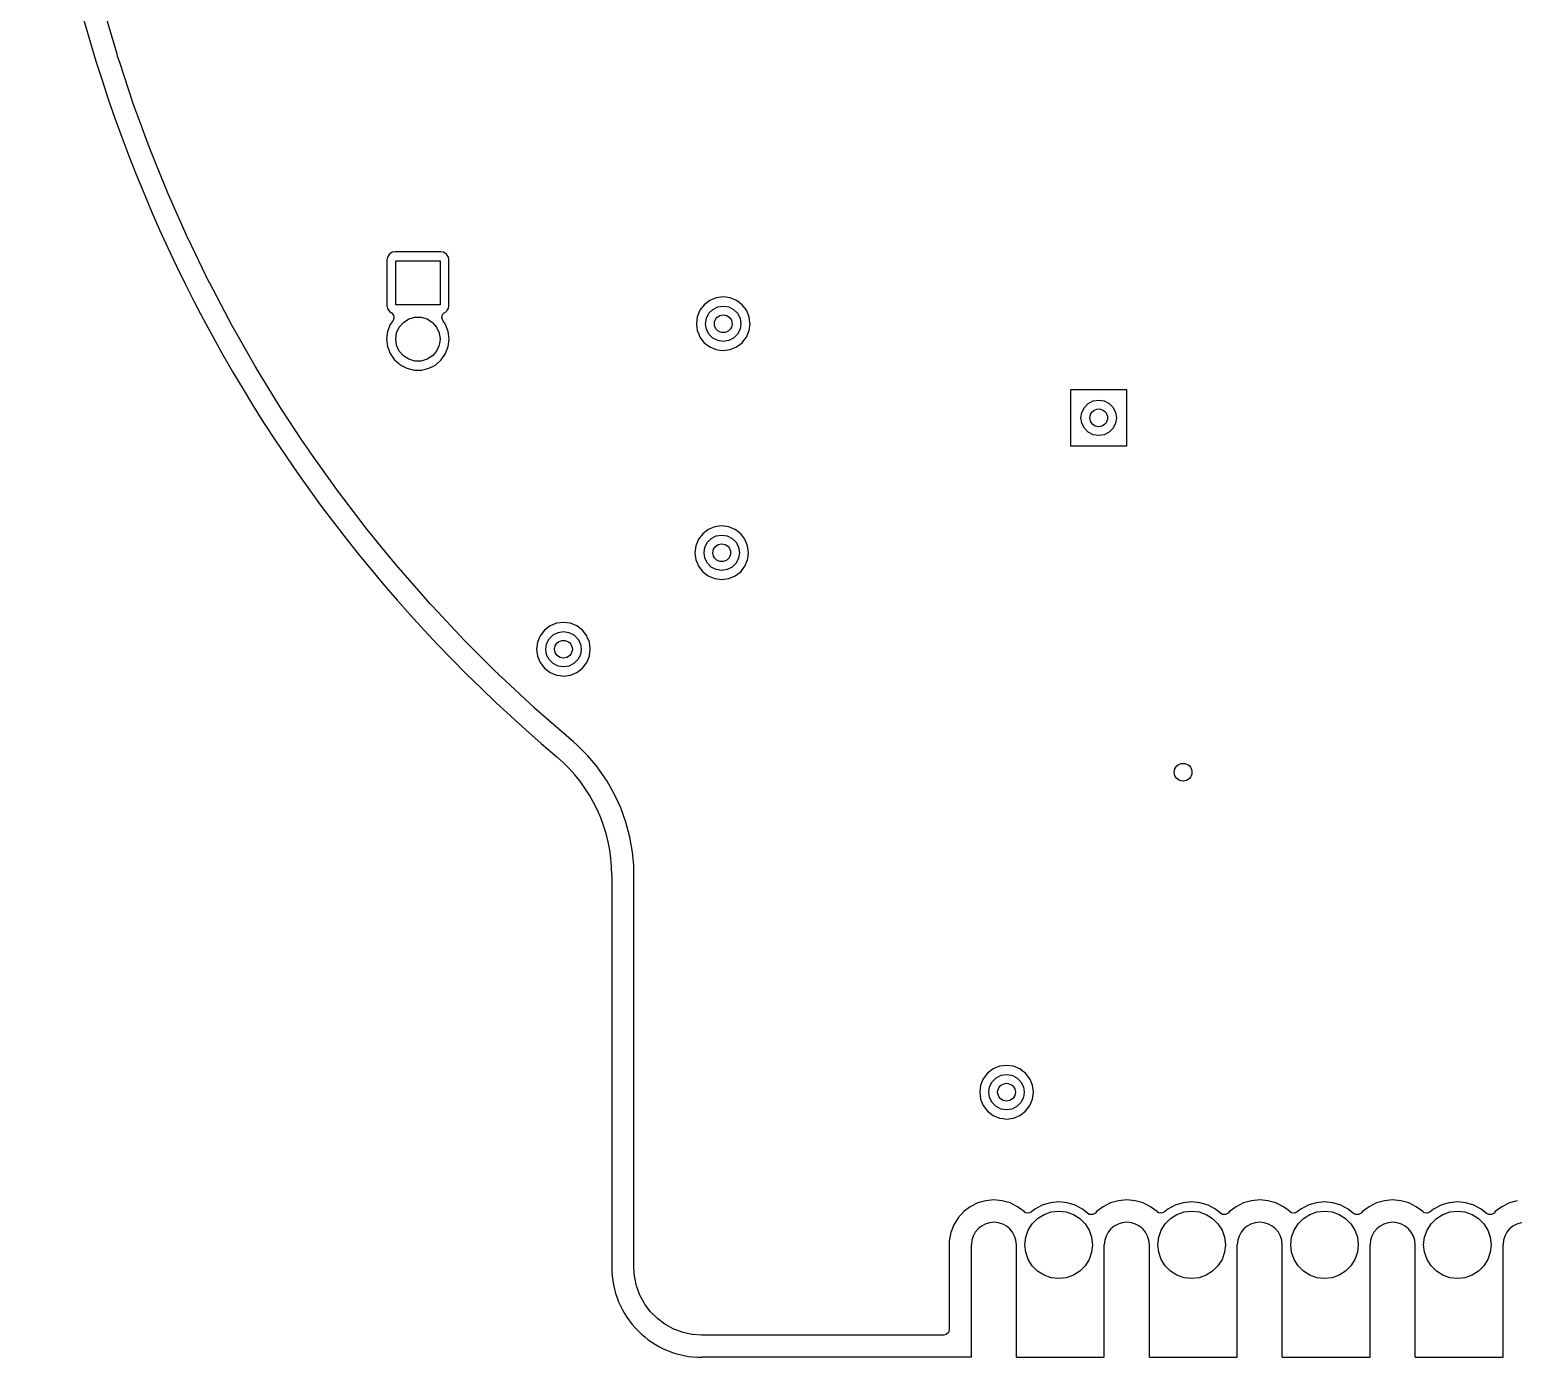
# Model space of a CAD drawing. Extents: x 116 to 183, y -110.2 to -37.6.
# Drawn here: x 115.95 to 149.44, y -110.24 to -80.26 of the extents above; entities that cross this region are included whole.
import ezdxf

# ---------------------------------------------------------------- set-up
doc = ezdxf.new("R2010")
doc.units = 0
doc.layers.add('BLACK', color=7, linetype='CONTINUOUS')

msp = doc.modelspace()

# ---------------------------------------------------------------- linework, layer by layer
at = {"layer": 'BLACK', "linetype": 'CONTINUOUS'}
for p, q in [((117.922764, -80.816925), (117.626765, -79.804382)), ((117.935413, -80.860193), (117.922764, -80.816925)), ((117.936636, -80.86413), (117.935413, -80.860193)), ((117.989894, -81.025998), (117.936636, -80.86413)), ((118.280432, -81.909026), (117.989894, -81.025998)), ((118.281761, -81.912851), (118.280432, -81.909026)), ((118.481194, -82.456957), (118.281761, -81.912851)), ((118.557433, -82.664956), (118.481194, -82.456957)), ((118.660328, -82.945681), (118.557433, -82.664956)), ((118.661821, -82.949552), (118.660328, -82.945681)), ((118.783494, -83.249998), (118.661821, -82.949552)), ((119.074694, -83.969057), (118.783494, -83.249998)), ((119.076315, -83.972876), (119.074694, -83.969057)), ((119.482838, -84.887498), (119.076315, -83.972876)), ((119.523097, -84.978076), (119.482838, -84.887498)), ((119.524824, -84.98179), (119.523097, -84.978076)), ((120.00497, -85.971456), (119.524824, -84.98179)), ((124.069447, -85.334447), (124.025132, -85.400769)), ((124.135769, -85.290132), (124.069447, -85.334447)), ((124.13577, -85.290131), (124.135769, -85.290132)), ((124.194247, -85.2785), (124.13577, -85.290131)), ((124.194252, -85.2785), (124.194247, -85.2785)), ((125.233748, -85.2785), (124.194252, -85.2785)), ((125.233752, -85.2785), (125.233748, -85.2785)), ((125.292229, -85.290131), (125.233752, -85.2785)), ((125.29223, -85.290132), (125.292229, -85.290131)), ((125.358552, -85.334447), (125.29223, -85.290132)), ((125.402867, -85.400769), (125.358552, -85.334447)), ((124.025131, -85.40077), (124.0135, -85.459247)), ((124.0135, -85.459247), (124.0135, -86.498752)), ((124.025132, -85.400769), (124.025131, -85.40077)), ((124.214, -86.479), (124.214, -85.479)), ((124.214, -85.479), (125.214, -85.479)), ((125.214, -85.479), (125.214, -86.479)), ((125.402868, -85.40077), (125.402867, -85.400769)), ((125.414499, -85.459247), (125.402868, -85.40077)), ((125.4145, -85.459249), (125.414499, -85.459247)), ((125.4145, -86.49875), (125.4145, -85.459249)), ((120.006806, -85.975084), (120.00497, -85.971456)), ((120.269806, -86.473949), (120.006806, -85.975084)), ((131.302846, -86.377694), (131.177404, -86.473949)), ((131.448923, -86.317187), (131.302846, -86.377694)), ((131.448925, -86.317186), (131.448923, -86.317187)), ((131.605685, -86.296549), (131.448925, -86.317186)), ((131.605687, -86.296549), (131.605685, -86.296549)), ((131.762446, -86.317186), (131.605687, -86.296549)), ((131.762448, -86.317187), (131.762446, -86.317186)), ((131.908527, -86.377695), (131.762448, -86.317187)), ((132.033968, -86.473949), (131.908527, -86.377695)), ((120.5198, -86.948144), (120.269806, -86.473949)), ((124.0135, -86.498752), (124.025131, -86.557229)), ((124.025131, -86.557229), (124.025132, -86.55723)), ((124.025132, -86.55723), (124.069447, -86.623552)), ((124.069447, -86.623552), (124.118824, -86.656545)), ((124.118824, -86.656545), (124.163629, -86.710158)), ((124.163629, -86.710158), (124.172336, -86.779483)), ((125.214, -86.479), (124.214, -86.479)), ((125.254133, -86.763733), (125.271598, -86.696082)), ((125.271598, -86.696082), (125.309175, -86.656545)), ((125.309175, -86.656545), (125.358552, -86.623552)), ((125.358552, -86.623552), (125.374697, -86.59939)), ((125.374697, -86.59939), (125.402867, -86.557231)), ((125.402867, -86.557231), (125.402867, -86.557229)), ((125.402867, -86.557229), (125.402868, -86.557229)), ((125.402868, -86.557229), (125.414499, -86.498752)), ((125.414499, -86.498752), (125.4145, -86.49875)), ((131.081149, -86.599391), (131.020642, -86.745468)), ((131.177404, -86.473949), (131.081149, -86.599391)), ((131.225263, -86.778624), (131.282079, -86.667117)), ((131.282079, -86.667117), (131.370572, -86.578624)), ((131.370572, -86.578624), (131.482079, -86.521808)), ((131.482079, -86.521808), (131.605686, -86.502231)), ((131.605686, -86.502231), (131.729293, -86.521808)), ((131.729293, -86.521808), (131.8408, -86.578624)), ((131.8408, -86.578624), (131.929293, -86.667117)), ((131.929293, -86.667117), (131.986109, -86.778624)), ((132.130222, -86.59939), (132.033968, -86.473949)), ((132.135652, -86.612498), (132.130222, -86.59939)), ((132.19073, -86.745469), (132.135652, -86.612498)), ((120.521796, -86.951781), (120.5198, -86.948144)), ((120.69143, -87.249), (120.521796, -86.951781)), ((124.089182, -86.921068), (124.02886, -87.080125)), ((124.089183, -86.921068), (124.089182, -86.921068)), ((124.151983, -86.830087), (124.089183, -86.921068)), ((124.172336, -86.779483), (124.151983, -86.830087)), ((124.234254, -87.108134), (124.293373, -86.97868)), ((124.293373, -86.97868), (124.38657, -86.871125)), ((124.38657, -86.871125), (124.506292, -86.794184)), ((124.506292, -86.794184), (124.642843, -86.754089)), ((124.642843, -86.754089), (124.785157, -86.754089)), ((124.785157, -86.754089), (124.921708, -86.794184)), ((124.921708, -86.794184), (125.04143, -86.871125)), ((125.04143, -86.871125), (125.134627, -86.97868)), ((125.134627, -86.97868), (125.193746, -87.108134)), ((125.276017, -86.830088), (125.254133, -86.763733)), ((125.325813, -86.902229), (125.276017, -86.830088)), ((125.338816, -86.921066), (125.325813, -86.902229)), ((125.338817, -86.921068), (125.338816, -86.921066)), ((125.338818, -86.92107), (125.338817, -86.921068)), ((125.39914, -87.080128), (125.338818, -86.92107)), ((131.020641, -86.74547), (131.000004, -86.902229)), ((131.000004, -86.902229), (131.000004, -86.902232)), ((131.000004, -86.902232), (131.020641, -87.058991)), ((131.020642, -86.745468), (131.020641, -86.74547)), ((131.020641, -87.058991), (131.020642, -87.058993)), ((131.020642, -87.058993), (131.052968, -87.137036)), ((131.205686, -86.902231), (131.225263, -86.778624)), ((131.225263, -87.025838), (131.205686, -86.902231)), ((131.282079, -87.137345), (131.225263, -87.025838)), ((131.986109, -87.025838), (131.929293, -87.137345)), ((131.986109, -86.778624), (132.005686, -86.902231)), ((132.005686, -86.902231), (131.986109, -87.025838)), ((132.130222, -87.205072), (132.19073, -87.058993)), ((132.19073, -86.74547), (132.19073, -86.745469)), ((132.208536, -86.880722), (132.19073, -86.74547)), ((132.19073, -87.058993), (132.211368, -86.902231)), ((132.211368, -86.902231), (132.208536, -86.880722)), ((120.792888, -87.426767), (120.69143, -87.249)), ((124.028859, -87.08013), (124.008355, -87.249)), ((124.008355, -87.249), (124.028859, -87.417869)), ((124.02886, -87.080125), (124.028859, -87.08013)), ((124.214, -87.249), (124.234254, -87.108134)), ((124.234254, -87.389866), (124.214, -87.249)), ((124.293373, -87.51932), (124.234254, -87.389866)), ((125.193746, -87.389866), (125.134627, -87.51932)), ((125.193746, -87.108134), (125.214, -87.249)), ((125.214, -87.249), (125.193746, -87.389866)), ((125.419645, -87.249), (125.39914, -87.080128)), ((125.39914, -87.417872), (125.419645, -87.249)), ((131.052968, -87.137036), (131.08115, -87.205072)), ((131.08115, -87.205072), (131.177404, -87.330513)), ((131.177404, -87.330513), (131.302845, -87.426767)), ((131.370572, -87.225838), (131.282079, -87.137345)), ((131.482079, -87.282654), (131.370572, -87.225838)), ((131.605686, -87.302231), (131.482079, -87.282654)), ((131.729293, -87.282654), (131.605686, -87.302231)), ((131.8408, -87.225838), (131.729293, -87.282654)), ((131.929293, -87.137345), (131.8408, -87.225838)), ((131.908527, -87.426767), (132.033968, -87.330513)), ((132.033968, -87.330513), (132.096515, -87.249)), ((132.096515, -87.249), (132.130222, -87.205072)), ((121.038537, -87.857174), (120.792888, -87.426767)), ((124.028859, -87.417869), (124.02886, -87.417874)), ((124.02886, -87.417874), (124.089182, -87.576931)), ((124.089182, -87.576931), (124.151475, -87.667177)), ((124.151475, -87.667177), (124.185817, -87.716929)), ((124.185817, -87.716929), (124.291505, -87.81056)), ((124.38657, -87.626875), (124.293373, -87.51932)), ((124.506292, -87.703816), (124.38657, -87.626875)), ((124.642843, -87.743911), (124.506292, -87.703816)), ((124.921708, -87.703816), (124.785157, -87.743911)), ((125.04143, -87.626875), (124.921708, -87.703816)), ((125.134627, -87.51932), (125.04143, -87.626875)), ((125.114852, -87.829734), (125.242183, -87.716929)), ((125.242183, -87.716929), (125.338818, -87.57693)), ((125.338818, -87.57693), (125.39914, -87.417872)), ((131.302845, -87.426767), (131.448924, -87.487275)), ((131.448924, -87.487275), (131.527305, -87.497594)), ((131.527305, -87.497594), (131.605685, -87.507913)), ((131.605685, -87.507913), (131.605686, -87.507913)), ((131.605686, -87.507913), (131.605687, -87.507913)), ((131.605687, -87.507913), (131.65794, -87.501033)), ((131.65794, -87.501033), (131.762448, -87.487275)), ((131.762448, -87.487275), (131.908527, -87.426767)), ((121.067015, -87.90707), (121.038537, -87.857174)), ((121.069131, -87.910639), (121.067015, -87.90707)), ((121.646037, -88.847208), (121.069131, -87.910639)), ((124.291505, -87.81056), (124.31315, -87.829736)), ((124.31315, -87.829736), (124.460498, -87.90707)), ((124.460498, -87.90707), (124.463775, -87.90879)), ((124.463775, -87.90879), (124.628944, -87.9495)), ((124.628944, -87.9495), (124.799056, -87.9495)), ((124.785157, -87.743911), (124.642843, -87.743911)), ((124.799056, -87.9495), (124.964225, -87.90879)), ((124.964225, -87.90879), (125.06257, -87.857174)), ((125.06257, -87.857174), (125.114849, -87.829736)), ((125.114849, -87.829736), (125.11485, -87.829734)), ((125.11485, -87.829734), (125.114852, -87.829734)), ((140.716, -88.392), (139.446, -88.392)), ((139.446, -88.392), (139.446, -89.662)), ((140.716, -89.661998), (140.716, -88.392)), ((139.757393, -88.791886), (139.845886, -88.703393)), ((139.845886, -88.703393), (139.957393, -88.646577)), ((139.957393, -88.646577), (140.081, -88.627)), ((140.081, -88.627), (140.204607, -88.646577)), ((140.204607, -88.646577), (140.316114, -88.703393)), ((140.316114, -88.703393), (140.404607, -88.791886)), ((121.648267, -88.850696), (121.646037, -88.847208)), ((122.082308, -89.505237), (121.648267, -88.850696)), ((139.681, -89.027), (139.700577, -88.903393)), ((139.700577, -89.150607), (139.681, -89.027)), ((139.700577, -88.903393), (139.757393, -88.791886)), ((140.404607, -88.791886), (140.461423, -88.903393)), ((140.461423, -88.903393), (140.481, -89.027)), ((140.481, -89.027), (140.461423, -89.150607)), ((139.757393, -89.262114), (139.700577, -89.150607)), ((139.845886, -89.350607), (139.757393, -89.262114)), ((139.957393, -89.407423), (139.845886, -89.350607)), ((140.081, -89.427), (139.957393, -89.407423)), ((140.204607, -89.407423), (140.081, -89.427)), ((140.316114, -89.350607), (140.204607, -89.407423)), ((140.404607, -89.262114), (140.316114, -89.350607)), ((140.461423, -89.150607), (140.404607, -89.262114)), ((122.186261, -89.662), (122.082308, -89.505237)), ((122.25615, -89.767393), (122.186261, -89.662)), ((139.446, -89.662), (140.716, -89.662)), ((140.716, -89.662), (140.716, -89.661998)), ((122.258496, -89.770806), (122.25615, -89.767393)), ((122.896415, -90.666247), (122.258496, -89.770806)), ((122.896758, -90.666728), (122.896415, -90.666247)), ((122.899182, -90.670011), (122.896758, -90.666728)), ((123.164414, -91.017128), (122.899182, -90.670011)), ((123.567029, -91.544041), (123.164414, -91.017128)), ((123.569603, -91.547295), (123.567029, -91.544041)), ((123.676146, -91.677463), (123.569603, -91.547295)), ((123.999076, -92.071998), (123.676146, -91.677463)), ((131.143718, -91.643718), (131.047463, -91.76916)), ((131.26916, -91.547463), (131.143718, -91.643718)), ((131.248393, -91.836886), (131.336886, -91.748393)), ((131.415237, -91.486956), (131.26916, -91.547463)), ((131.336886, -91.748393), (131.448393, -91.691577)), ((131.415239, -91.486955), (131.415237, -91.486956)), ((131.571999, -91.466318), (131.415239, -91.486955)), ((131.448393, -91.691577), (131.572, -91.672)), ((131.572001, -91.466318), (131.571999, -91.466318)), ((131.572, -91.672), (131.695607, -91.691577)), ((131.72876, -91.486955), (131.572001, -91.466318)), ((131.695607, -91.691577), (131.807114, -91.748393)), ((131.728762, -91.486956), (131.72876, -91.486955)), ((131.870546, -91.545685), (131.728762, -91.486956)), ((131.807114, -91.748393), (131.895607, -91.836886)), ((131.874841, -91.547464), (131.870546, -91.545685)), ((132.000282, -91.643718), (131.874841, -91.547464)), ((132.096536, -91.769159), (132.000282, -91.643718)), ((124.266314, -92.398493), (123.999076, -92.071998)), ((130.986955, -91.915239), (130.966318, -92.071998)), ((130.966318, -92.071998), (130.966318, -92.072001)), ((130.966318, -92.072001), (130.986955, -92.22876)), ((130.986956, -91.915237), (130.986955, -91.915239)), ((131.047463, -91.76916), (130.986956, -91.915237)), ((131.172, -92.072), (131.191577, -91.948393)), ((131.191577, -92.195607), (131.172, -92.072)), ((131.191577, -91.948393), (131.248393, -91.836886)), ((131.895607, -91.836886), (131.952423, -91.948393)), ((131.952423, -91.948393), (131.972, -92.072)), ((131.972, -92.072), (131.952423, -92.195607)), ((132.157044, -91.915238), (132.096536, -91.769159)), ((132.177682, -92.072), (132.157044, -91.915238)), ((132.160568, -92.201998), (132.177682, -92.072)), ((124.268957, -92.401613), (124.266314, -92.398493)), ((124.746843, -92.947159), (124.268957, -92.401613)), ((130.986955, -92.22876), (130.986956, -92.228762)), ((130.986956, -92.228762), (131.02293, -92.315612)), ((131.02293, -92.315612), (131.047464, -92.374841)), ((131.047464, -92.374841), (131.143718, -92.500282)), ((131.248393, -92.307114), (131.191577, -92.195607)), ((131.336886, -92.395607), (131.248393, -92.307114)), ((131.448393, -92.452423), (131.336886, -92.395607)), ((131.807114, -92.395607), (131.695607, -92.452423)), ((131.895607, -92.307114), (131.807114, -92.395607)), ((131.952423, -92.195607), (131.895607, -92.307114)), ((132.000282, -92.500282), (132.096536, -92.374841)), ((132.096536, -92.374841), (132.157044, -92.228762)), ((132.157044, -92.228762), (132.160568, -92.201998)), ((131.143718, -92.500282), (131.269159, -92.596536)), ((131.269159, -92.596536), (131.415238, -92.657044)), ((131.415238, -92.657044), (131.475336, -92.664956)), ((131.572, -92.472), (131.448393, -92.452423)), ((131.475336, -92.664956), (131.571999, -92.677682)), ((131.571999, -92.677682), (131.572, -92.677682)), ((131.695607, -92.452423), (131.572, -92.472)), ((131.572, -92.677682), (131.572001, -92.677682)), ((131.572001, -92.677682), (131.624254, -92.670802)), ((131.624254, -92.670802), (131.728762, -92.657044)), ((131.728762, -92.657044), (131.874841, -92.596536)), ((131.874841, -92.596536), (132.000282, -92.500282)), ((124.993747, -93.22902), (124.746843, -92.947159)), ((124.996519, -93.23208), (124.993747, -93.22902)), ((125.013307, -93.249998), (124.996519, -93.23208)), ((125.16018, -93.40676), (125.013307, -93.249998)), ((125.748601, -94.034795), (125.16018, -93.40676)), ((127.69716, -93.725463), (127.571718, -93.821718)), ((127.843237, -93.664956), (127.69716, -93.725463)), ((127.843239, -93.664955), (127.843237, -93.664956)), ((127.999999, -93.644318), (127.843239, -93.664955)), ((128.000001, -93.644318), (127.999999, -93.644318)), ((128.15676, -93.664955), (128.000001, -93.644318)), ((128.156762, -93.664956), (128.15676, -93.664955)), ((128.302841, -93.725464), (128.156762, -93.664956)), ((128.428282, -93.821718), (128.302841, -93.725464)), ((125.751488, -94.037775), (125.748601, -94.034795)), ((125.964095, -94.249998), (125.751488, -94.037775)), ((127.414955, -94.093239), (127.394318, -94.249998)), ((127.414956, -94.093237), (127.414955, -94.093239)), ((127.475463, -93.94716), (127.414956, -94.093237)), ((127.571718, -93.821718), (127.475463, -93.94716)), ((127.619577, -94.126393), (127.676393, -94.014886)), ((127.676393, -94.014886), (127.764886, -93.926393)), ((127.764886, -93.926393), (127.876393, -93.869577)), ((127.876393, -93.869577), (128, -93.85)), ((128, -93.85), (128.123607, -93.869577)), ((128.123607, -93.869577), (128.235114, -93.926393)), ((128.235114, -93.926393), (128.323607, -94.014886)), ((128.323607, -94.014886), (128.380423, -94.126393)), ((128.524536, -93.947159), (128.428282, -93.821718)), ((128.538138, -93.979998), (128.524536, -93.947159)), ((128.585044, -94.093238), (128.538138, -93.979998)), ((128.585044, -94.093239), (128.585044, -94.093238)), ((128.60371, -94.235024), (128.585044, -94.093239)), ((126.443384, -94.728421), (125.964095, -94.249998)), ((127.394318, -94.249998), (127.394318, -94.250001)), ((127.394318, -94.250001), (127.414955, -94.40676)), ((127.414955, -94.40676), (127.414956, -94.406762)), ((127.414956, -94.406762), (127.475464, -94.552841)), ((127.6, -94.25), (127.619577, -94.126393)), ((127.619577, -94.373607), (127.6, -94.25)), ((127.676393, -94.485114), (127.619577, -94.373607)), ((128.380423, -94.373607), (128.323607, -94.485114)), ((128.380423, -94.126393), (128.4, -94.25)), ((128.4, -94.25), (128.380423, -94.373607)), ((128.524536, -94.552841), (128.585044, -94.406762)), ((128.585044, -94.406762), (128.605682, -94.25)), ((128.605682, -94.25), (128.60371, -94.235024)), ((126.529986, -94.814866), (126.443384, -94.728421)), ((127.475464, -94.552841), (127.571718, -94.678282)), ((127.571718, -94.678282), (127.697159, -94.774536)), ((127.764886, -94.573607), (127.676393, -94.485114)), ((127.697159, -94.774536), (127.843238, -94.835044)), ((127.876393, -94.630423), (127.764886, -94.573607)), ((128, -94.65), (127.876393, -94.630423)), ((128.123607, -94.630423), (128, -94.65)), ((128.235114, -94.573607), (128.123607, -94.630423)), ((128.156762, -94.835044), (128.302841, -94.774536)), ((128.323607, -94.485114), (128.235114, -94.573607)), ((128.302841, -94.774536), (128.428282, -94.678282)), ((128.428282, -94.678282), (128.524536, -94.552841)), ((126.532961, -94.817737), (126.529986, -94.814866)), ((126.673268, -94.948718), (126.532961, -94.817737)), ((127.132045, -95.376998), (126.673268, -94.948718)), ((127.843238, -94.835044), (127.921619, -94.845363)), ((127.921619, -94.845363), (127.999999, -94.855682)), ((127.999999, -94.855682), (128, -94.855682)), ((128, -94.855682), (128.000001, -94.855682)), ((128.000001, -94.855682), (128.052254, -94.848802)), ((128.052254, -94.848802), (128.156762, -94.835044)), ((127.337017, -95.568345), (127.132045, -95.376998)), ((127.340097, -95.571125), (127.337017, -95.568345)), ((128.169629, -96.295127), (127.340097, -95.571125)), ((128.171204, -96.296479), (128.169629, -96.295127)), ((128.226543, -96.343169), (128.171204, -96.296479)), ((128.227192, -96.343795), (128.226543, -96.343169)), ((128.303813, -96.408548), (128.227192, -96.343795)), ((128.549398, -96.655784), (128.303813, -96.408548)), ((128.772589, -96.923411), (128.549398, -96.655784)), ((128.775062, -96.926963), (128.772589, -96.923411)), ((128.971692, -97.209398), (128.775062, -96.926963)), ((128.971695, -97.209404), (128.971692, -97.209398)), ((128.971697, -97.209407), (128.971695, -97.209404)), ((128.982659, -97.228498), (128.971697, -97.209407)), ((129.14522, -97.511612), (128.982659, -97.228498)), ((129.248098, -97.733422), (129.14522, -97.511612)), ((129.29184, -97.827731), (129.248098, -97.733422)), ((129.291841, -97.827732), (129.29184, -97.827731)), ((129.291843, -97.827737), (129.291841, -97.827732)), ((129.291846, -97.827744), (129.291843, -97.827737)), ((129.410467, -98.155413), (129.291846, -97.827744)), ((129.500189, -98.492144), (129.410467, -98.155413)), ((129.560332, -98.835395), (129.500189, -98.492144)), ((129.585322, -99.123536), (129.560332, -98.835395)), ((129.590442, -99.182557), (129.585322, -99.123536)), ((129.089859, -99.356597), (129.089859, -108.204)), ((129.590359, -99.326062), (129.590443, -99.18258)), ((129.590359, -100.202998), (129.590359, -99.326062)), ((129.590443, -99.18258), (129.590442, -99.182557)), ((129.590359, -104.249998), (129.590359, -100.202998)), ((137.69716, -103.725463), (137.571718, -103.821718)), ((137.843237, -103.664956), (137.69716, -103.725463)), ((137.843239, -103.664955), (137.843237, -103.664956)), ((137.999999, -103.644318), (137.843239, -103.664955)), ((138.000001, -103.644318), (137.999999, -103.644318)), ((138.15676, -103.664955), (138.000001, -103.644318)), ((138.156762, -103.664956), (138.15676, -103.664955)), ((138.302841, -103.725464), (138.156762, -103.664956)), ((138.346543, -103.758998), (138.302841, -103.725464)), ((138.428282, -103.821718), (138.346543, -103.758998)), ((137.414955, -104.093239), (137.394318, -104.249998)), ((137.414956, -104.093237), (137.414955, -104.093239)), ((137.475463, -103.94716), (137.414956, -104.093237)), ((137.571718, -103.821718), (137.475463, -103.94716)), ((137.6, -104.25), (137.619577, -104.126393)), ((137.619577, -104.126393), (137.676393, -104.014886)), ((137.676393, -104.014886), (137.764886, -103.926393)), ((137.764886, -103.926393), (137.876393, -103.869577)), ((137.876393, -103.869577), (138, -103.85)), ((138, -103.85), (138.123607, -103.869577)), ((138.123607, -103.869577), (138.235114, -103.926393)), ((138.235114, -103.926393), (138.323607, -104.014886)), ((138.323607, -104.014886), (138.380423, -104.126393)), ((138.380423, -104.126393), (138.4, -104.25)), ((138.524536, -103.947159), (138.428282, -103.821718)), ((138.585044, -104.093238), (138.524536, -103.947159)), ((138.605682, -104.25), (138.585044, -104.093238)), ((129.590359, -108.130508), (129.590359, -104.249998)), ((137.394318, -104.249998), (137.394318, -104.250001)), ((137.394318, -104.250001), (137.414955, -104.40676)), ((137.414955, -104.40676), (137.414956, -104.406762)), ((137.414956, -104.406762), (137.475464, -104.552841)), ((137.619577, -104.373607), (137.6, -104.25)), ((137.676393, -104.485114), (137.619577, -104.373607)), ((137.764886, -104.573607), (137.676393, -104.485114)), ((138.323607, -104.485114), (138.235114, -104.573607)), ((138.380423, -104.373607), (138.323607, -104.485114)), ((138.4, -104.25), (138.380423, -104.373607)), ((138.524536, -104.552841), (138.585044, -104.406762)), ((138.585044, -104.406762), (138.605682, -104.25)), ((137.475464, -104.552841), (137.571718, -104.678282)), ((137.571718, -104.678282), (137.697159, -104.774536)), ((137.697159, -104.774536), (137.843238, -104.835044)), ((137.876393, -104.630423), (137.764886, -104.573607)), ((138, -104.65), (137.876393, -104.630423)), ((138.123607, -104.630423), (138, -104.65)), ((138.235114, -104.573607), (138.123607, -104.630423)), ((138.156762, -104.835044), (138.302841, -104.774536)), ((138.302841, -104.774536), (138.428282, -104.678282)), ((138.428282, -104.678282), (138.524536, -104.552841)), ((137.843238, -104.835044), (137.921619, -104.845363)), ((137.921619, -104.845363), (137.999999, -104.855682)), ((137.999999, -104.855682), (138, -104.855682)), ((138, -104.855682), (138.000001, -104.855682)), ((138.000001, -104.855682), (138.052254, -104.848802)), ((138.052254, -104.848802), (138.156762, -104.835044)), ((137.350121, -106.751574), (137.182819, -106.834881)), ((137.350123, -106.751574), (137.350121, -106.751574)), ((137.529895, -106.700423), (137.350123, -106.751574)), ((137.715999, -106.683179), (137.529895, -106.700423)), ((137.716001, -106.683179), (137.715999, -106.683179)), ((137.902104, -106.700423), (137.716001, -106.683179)), ((138.081877, -106.751574), (137.902103, -106.700423)), ((137.902103, -106.700423), (137.902104, -106.700423)), ((138.24918, -106.834881), (138.081877, -106.751574)), ((138.807877, -106.802466), (138.640681, -106.891834)), ((138.80788, -106.802465), (138.807877, -106.802466)), ((138.807882, -106.802464), (138.80788, -106.802465)), ((138.807885, -106.802463), (138.807882, -106.802464)), ((138.882194, -106.779921), (138.807885, -106.802463)), ((138.989318, -106.747426), (138.882194, -106.779921)), ((139.178, -106.728843), (138.989318, -106.747426)), ((139.366683, -106.747426), (139.178, -106.728843)), ((139.366683, -106.747427), (139.366681, -106.747426)), ((139.366681, -106.747426), (139.366683, -106.747426)), ((139.548115, -106.802463), (139.366683, -106.747427)), ((139.548118, -106.802464), (139.548115, -106.802463)), ((139.548119, -106.802465), (139.548118, -106.802464)), ((139.548122, -106.802466), (139.548119, -106.802465)), ((139.715318, -106.891834), (139.548122, -106.802466)), ((140.350121, -106.751574), (140.182819, -106.834881)), ((140.350123, -106.751574), (140.350121, -106.751574)), ((140.529895, -106.700423), (140.350123, -106.751574)), ((140.715999, -106.683179), (140.529895, -106.700423)), ((140.716001, -106.683179), (140.715999, -106.683179)), ((140.902104, -106.700423), (140.716001, -106.683179)), ((141.081877, -106.751574), (140.902103, -106.700423)), ((140.902103, -106.700423), (140.902104, -106.700423)), ((141.24918, -106.834881), (141.081877, -106.751574)), ((141.807877, -106.802466), (141.640681, -106.891834)), ((141.80788, -106.802465), (141.807877, -106.802466)), ((141.807882, -106.802464), (141.80788, -106.802465)), ((141.807885, -106.802463), (141.807882, -106.802464)), ((141.882194, -106.779921), (141.807885, -106.802463)), ((141.989318, -106.747426), (141.882194, -106.779921)), ((142.178, -106.728843), (141.989318, -106.747426)), ((142.366683, -106.747426), (142.178, -106.728843)), ((142.366683, -106.747427), (142.366681, -106.747426)), ((142.366681, -106.747426), (142.366683, -106.747426)), ((142.548115, -106.802463), (142.366683, -106.747427)), ((142.548118, -106.802464), (142.548115, -106.802463)), ((142.548119, -106.802465), (142.548118, -106.802464)), ((142.548122, -106.802466), (142.548119, -106.802465)), ((142.715318, -106.891834), (142.548122, -106.802466)), ((143.350121, -106.751574), (143.182819, -106.834881)), ((143.350123, -106.751574), (143.350121, -106.751574)), ((143.529895, -106.700423), (143.350123, -106.751574)), ((143.715999, -106.683179), (143.529895, -106.700423)), ((143.716001, -106.683179), (143.715999, -106.683179)), ((143.902104, -106.700423), (143.716001, -106.683179)), ((144.081877, -106.751574), (143.902103, -106.700423)), ((143.902103, -106.700423), (143.902104, -106.700423)), ((144.24918, -106.834881), (144.081877, -106.751574)), ((144.807877, -106.802466), (144.640681, -106.891834)), ((144.80788, -106.802465), (144.807877, -106.802466)), ((144.807882, -106.802464), (144.80788, -106.802465)), ((144.807885, -106.802463), (144.807882, -106.802464)), ((144.882194, -106.779921), (144.807885, -106.802463)), ((144.989318, -106.747426), (144.882194, -106.779921)), ((145.178, -106.728843), (144.989318, -106.747426)), ((145.366683, -106.747426), (145.178, -106.728843)), ((145.366683, -106.747427), (145.366681, -106.747426)), ((145.366681, -106.747426), (145.366683, -106.747426)), ((145.548115, -106.802463), (145.366683, -106.747427)), ((145.548118, -106.802464), (145.548115, -106.802463)), ((145.548119, -106.802465), (145.548118, -106.802464)), ((145.548122, -106.802466), (145.548119, -106.802465)), ((145.715318, -106.891834), (145.548122, -106.802466)), ((146.350121, -106.751574), (146.182819, -106.834881)), ((146.350123, -106.751574), (146.350121, -106.751574)), ((146.529895, -106.700423), (146.350123, -106.751574)), ((146.715999, -106.683179), (146.529895, -106.700423)), ((146.716001, -106.683179), (146.715999, -106.683179)), ((146.902104, -106.700423), (146.716001, -106.683179)), ((147.081877, -106.751574), (146.902103, -106.700423)), ((146.902103, -106.700423), (146.902104, -106.700423)), ((147.24918, -106.834881), (147.081877, -106.751574)), ((147.807877, -106.802466), (147.640681, -106.891834)), ((147.80788, -106.802465), (147.807877, -106.802466)), ((147.807882, -106.802464), (147.80788, -106.802465)), ((147.807885, -106.802463), (147.807882, -106.802464)), ((147.882194, -106.779921), (147.807885, -106.802463)), ((147.989318, -106.747426), (147.882194, -106.779921)), ((148.178, -106.728843), (147.989318, -106.747426)), ((148.366683, -106.747426), (148.178, -106.728843)), ((148.366683, -106.747427), (148.366681, -106.747426)), ((148.366681, -106.747426), (148.366683, -106.747426)), ((148.548115, -106.802463), (148.366683, -106.747427)), ((148.548118, -106.802464), (148.548115, -106.802463)), ((148.548119, -106.802465), (148.548118, -106.802464)), ((148.548122, -106.802466), (148.548119, -106.802465)), ((148.715318, -106.891834), (148.548122, -106.802466)), ((149.350121, -106.751574), (149.182819, -106.834881)), ((149.350123, -106.751574), (149.350121, -106.751574)), ((149.529895, -106.700423), (149.350123, -106.751574)), ((136.907749, -107.08564), (136.809361, -107.244543)), ((136.907751, -107.085638), (136.907749, -107.08564)), ((137.033664, -106.947517), (136.907751, -107.085638)), ((137.182819, -106.834881), (137.033664, -106.947517)), ((138.249182, -106.834882), (138.24918, -106.834881)), ((138.324598, -106.891834), (138.249182, -106.834882)), ((138.398336, -106.947518), (138.324598, -106.891834)), ((138.40173, -106.950612), (138.398336, -106.947518)), ((138.43075, -106.970345), (138.40173, -106.950612)), ((138.499618, -106.982136), (138.43075, -106.970345)), ((138.563928, -106.954823), (138.499618, -106.982136)), ((138.640674, -106.891838), (138.563928, -106.954823)), ((138.582244, -107.220901), (138.702901, -107.100244)), ((138.640681, -106.891834), (138.640674, -106.891838)), ((138.702901, -107.100244), (138.847381, -107.009462)), ((138.847381, -107.009462), (139.008439, -106.953105)), ((139.008439, -106.953105), (139.178, -106.934)), ((139.178, -106.934), (139.347561, -106.953105)), ((139.347561, -106.953105), (139.508619, -107.009462)), ((139.508619, -107.009462), (139.653099, -107.100244)), ((139.653099, -107.100244), (139.773756, -107.220901)), ((139.715325, -106.891838), (139.715318, -106.891834)), ((139.835464, -106.990435), (139.715325, -106.891838)), ((139.876205, -107.01264), (139.835464, -106.990435)), ((139.946053, -107.014402), (139.876205, -107.01264)), ((140.005764, -106.978122), (139.946053, -107.014402)), ((140.033663, -106.947518), (140.005764, -106.978122)), ((140.182819, -106.834881), (140.033663, -106.947518)), ((141.249182, -106.834882), (141.24918, -106.834881)), ((141.324598, -106.891834), (141.249182, -106.834882)), ((141.398336, -106.947518), (141.324598, -106.891834)), ((141.40173, -106.950612), (141.398336, -106.947518)), ((141.43075, -106.970345), (141.40173, -106.950612)), ((141.499618, -106.982136), (141.43075, -106.970345)), ((141.563928, -106.954823), (141.499618, -106.982136)), ((141.640674, -106.891838), (141.563928, -106.954823)), ((141.582244, -107.220901), (141.702901, -107.100244)), ((141.640681, -106.891834), (141.640674, -106.891838)), ((141.702901, -107.100244), (141.847381, -107.009462)), ((141.847381, -107.009462), (142.008439, -106.953105)), ((142.008439, -106.953105), (142.178, -106.934)), ((142.178, -106.934), (142.347561, -106.953105)), ((142.347561, -106.953105), (142.508619, -107.009462)), ((142.508619, -107.009462), (142.653099, -107.100244)), ((142.653099, -107.100244), (142.773756, -107.220901)), ((142.715325, -106.891838), (142.715318, -106.891834)), ((142.835464, -106.990435), (142.715325, -106.891838)), ((142.876205, -107.01264), (142.835464, -106.990435)), ((142.946053, -107.014402), (142.876205, -107.01264)), ((143.005764, -106.978122), (142.946053, -107.014402)), ((143.033663, -106.947518), (143.005764, -106.978122)), ((143.182819, -106.834881), (143.033663, -106.947518)), ((144.249182, -106.834882), (144.24918, -106.834881)), ((144.324598, -106.891834), (144.249182, -106.834882)), ((144.398336, -106.947518), (144.324598, -106.891834)), ((144.40173, -106.950612), (144.398336, -106.947518)), ((144.43075, -106.970345), (144.40173, -106.950612)), ((144.499618, -106.982136), (144.43075, -106.970345)), ((144.563928, -106.954823), (144.499618, -106.982136)), ((144.640674, -106.891838), (144.563928, -106.954823)), ((144.582244, -107.220901), (144.702901, -107.100244)), ((144.640681, -106.891834), (144.640674, -106.891838)), ((144.702901, -107.100244), (144.847381, -107.009462)), ((144.847381, -107.009462), (145.008439, -106.953105)), ((145.008439, -106.953105), (145.178, -106.934)), ((145.178, -106.934), (145.347561, -106.953105)), ((145.347561, -106.953105), (145.508619, -107.009462)), ((145.508619, -107.009462), (145.653099, -107.100244)), ((145.653099, -107.100244), (145.773756, -107.220901)), ((145.715325, -106.891838), (145.715318, -106.891834)), ((145.835464, -106.990435), (145.715325, -106.891838)), ((145.876205, -107.01264), (145.835464, -106.990435)), ((145.946053, -107.014402), (145.876205, -107.01264)), ((146.005764, -106.978122), (145.946053, -107.014402)), ((146.033663, -106.947518), (146.005764, -106.978122)), ((146.182819, -106.834881), (146.033663, -106.947518)), ((147.249182, -106.834882), (147.24918, -106.834881)), ((147.324598, -106.891834), (147.249182, -106.834882)), ((147.398336, -106.947518), (147.324598, -106.891834)), ((147.40173, -106.950612), (147.398336, -106.947518)), ((147.43075, -106.970345), (147.40173, -106.950612)), ((147.499618, -106.982136), (147.43075, -106.970345)), ((147.563928, -106.954823), (147.499618, -106.982136)), ((147.640674, -106.891838), (147.563928, -106.954823)), ((147.582244, -107.220901), (147.702901, -107.100244)), ((147.640681, -106.891834), (147.640674, -106.891838)), ((147.702901, -107.100244), (147.847381, -107.009462)), ((147.847381, -107.009462), (148.008439, -106.953105)), ((148.008439, -106.953105), (148.178, -106.934)), ((148.178, -106.934), (148.347561, -106.953105)), ((148.347561, -106.953105), (148.508619, -107.009462)), ((148.508619, -107.009462), (148.653099, -107.100244)), ((148.653099, -107.100244), (148.773756, -107.220901)), ((148.715325, -106.891838), (148.715318, -106.891834)), ((148.835464, -106.990435), (148.715325, -106.891838)), ((148.876205, -107.01264), (148.835464, -106.990435)), ((148.946053, -107.014402), (148.876205, -107.01264)), ((149.005764, -106.978122), (148.946053, -107.014402)), ((149.033663, -106.947518), (149.005764, -106.978122)), ((149.182819, -106.834881), (149.033663, -106.947518)), ((136.741843, -107.418828), (136.7075, -107.602549)), ((136.741844, -107.418825), (136.741843, -107.418828)), ((136.809358, -107.244549), (136.741844, -107.418825)), ((136.809361, -107.244543), (136.809358, -107.244549)), ((138.435105, -107.526439), (138.491462, -107.365381)), ((138.491462, -107.365381), (138.582244, -107.220901)), ((139.773756, -107.220901), (139.864538, -107.365381)), ((139.864538, -107.365381), (139.920895, -107.526439)), ((141.435105, -107.526439), (141.491462, -107.365381)), ((141.491462, -107.365381), (141.582244, -107.220901)), ((142.773756, -107.220901), (142.864538, -107.365381)), ((142.864538, -107.365381), (142.920895, -107.526439)), ((144.435105, -107.526439), (144.491462, -107.365381)), ((144.491462, -107.365381), (144.582244, -107.220901)), ((145.773756, -107.220901), (145.864538, -107.365381)), ((145.864538, -107.365381), (145.920895, -107.526439)), ((147.435105, -107.526439), (147.491462, -107.365381)), ((147.491462, -107.365381), (147.582244, -107.220901)), ((148.773756, -107.220901), (148.864538, -107.365381)), ((148.864538, -107.365381), (148.920895, -107.526439)), ((136.7075, -107.602549), (136.7075, -107.602551)), ((136.7075, -107.602551), (136.7075, -109.611502)), ((137.208, -110.236002), (137.208, -107.696)), ((138.224, -110.236002), (138.224, -107.696)), ((138.416, -107.696), (138.435105, -107.526439)), ((138.435105, -107.865561), (138.416, -107.696)), ((139.920895, -107.526439), (139.94, -107.696)), ((139.94, -107.696), (139.920895, -107.865561)), ((140.208, -110.236002), (140.208, -107.696)), ((141.224, -110.236002), (141.224, -107.696)), ((141.416, -107.696), (141.435105, -107.526439)), ((141.435105, -107.865561), (141.416, -107.696)), ((142.920895, -107.526439), (142.94, -107.696)), ((142.94, -107.696), (142.920895, -107.865561)), ((143.208, -110.236002), (143.208, -107.696)), ((144.224, -110.236002), (144.224, -107.696)), ((144.416, -107.696), (144.435105, -107.526439)), ((144.435105, -107.865561), (144.416, -107.696)), ((145.920895, -107.526439), (145.94, -107.696)), ((145.94, -107.696), (145.920895, -107.865561)), ((146.208, -110.236002), (146.208, -107.696)), ((147.224, -110.236002), (147.224, -107.696)), ((147.416, -107.696), (147.435105, -107.526439)), ((147.435105, -107.865561), (147.416, -107.696)), ((148.920895, -107.526439), (148.94, -107.696)), ((148.94, -107.696), (148.920895, -107.865561)), ((149.208, -110.236002), (149.208, -107.696)), ((129.590361, -108.130558), (129.590359, -108.130508)), ((129.590359, -108.1965), (129.590362, -108.138133)), ((129.59036, -108.138128), (129.590361, -108.130558)), ((129.590362, -108.138133), (129.59036, -108.138128)), ((138.491462, -108.026619), (138.435105, -107.865561)), ((138.582244, -108.171099), (138.491462, -108.026619)), ((138.702901, -108.291756), (138.582244, -108.171099)), ((139.773756, -108.171099), (139.653099, -108.291756)), ((139.864538, -108.026619), (139.773756, -108.171099)), ((139.920895, -107.865561), (139.864538, -108.026619)), ((141.491462, -108.026619), (141.435105, -107.865561)), ((141.582244, -108.171099), (141.491462, -108.026619)), ((141.702901, -108.291756), (141.582244, -108.171099)), ((142.773756, -108.171099), (142.653099, -108.291756)), ((142.864538, -108.026619), (142.773756, -108.171099)), ((142.920895, -107.865561), (142.864538, -108.026619)), ((144.491462, -108.026619), (144.435105, -107.865561)), ((144.582244, -108.171099), (144.491462, -108.026619)), ((144.702901, -108.291756), (144.582244, -108.171099)), ((145.773756, -108.171099), (145.653099, -108.291756)), ((145.864538, -108.026619), (145.773756, -108.171099)), ((145.920895, -107.865561), (145.864538, -108.026619)), ((147.491462, -108.026619), (147.435105, -107.865561)), ((147.582244, -108.171099), (147.491462, -108.026619)), ((147.702901, -108.291756), (147.582244, -108.171099)), ((148.773756, -108.171099), (148.653099, -108.291756)), ((148.864538, -108.026619), (148.773756, -108.171099)), ((148.920895, -107.865561), (148.864538, -108.026619)), ((129.590359, -108.199054), (129.590359, -108.1965)), ((129.590673, -108.207874), (129.590359, -108.199054)), ((129.605345, -108.413151), (129.590673, -108.207874)), ((129.607858, -108.430633), (129.605345, -108.413151)), ((129.650531, -108.626831), (129.607858, -108.430633)), ((138.847381, -108.382538), (138.702901, -108.291756)), ((139.008439, -108.438895), (138.847381, -108.382538)), ((139.178, -108.458), (139.008439, -108.438895)), ((139.347561, -108.438895), (139.178, -108.458)), ((139.508619, -108.382538), (139.347561, -108.438895)), ((139.653099, -108.291756), (139.508619, -108.382538)), ((141.847381, -108.382538), (141.702901, -108.291756)), ((142.008439, -108.438895), (141.847381, -108.382538)), ((142.178, -108.458), (142.008439, -108.438895)), ((142.347561, -108.438895), (142.178, -108.458)), ((142.508619, -108.382538), (142.347561, -108.438895)), ((142.653099, -108.291756), (142.508619, -108.382538)), ((144.847381, -108.382538), (144.702901, -108.291756)), ((145.008439, -108.438895), (144.847381, -108.382538)), ((145.178, -108.458), (145.008439, -108.438895)), ((145.347561, -108.438895), (145.178, -108.458)), ((145.508619, -108.382538), (145.347561, -108.438895)), ((145.653099, -108.291756), (145.508619, -108.382538)), ((147.847381, -108.382538), (147.702901, -108.291756)), ((148.008439, -108.438895), (147.847381, -108.382538)), ((148.178, -108.458), (148.008439, -108.438895)), ((148.347561, -108.438895), (148.178, -108.458)), ((148.508619, -108.382538), (148.347561, -108.438895)), ((148.653099, -108.291756), (148.508619, -108.382538)), ((129.655511, -108.643796), (129.650531, -108.626831)), ((129.72567, -108.831917), (129.655511, -108.643796)), ((129.733018, -108.84801), (129.72567, -108.831917)), ((129.829209, -109.024182), (129.733018, -108.84801)), ((129.829235, -109.024229), (129.829209, -109.024182)), ((129.838801, -109.039114), (129.829235, -109.024229)), ((129.959116, -109.19984), (129.838801, -109.039114)), ((129.970702, -109.213211), (129.959116, -109.19984)), ((130.112662, -109.355175), (129.970702, -109.213211)), ((130.126033, -109.366762), (130.112662, -109.355175)), ((130.286761, -109.487082), (130.126033, -109.366762)), ((130.301646, -109.496648), (130.286761, -109.487082)), ((130.477863, -109.592868), (130.301646, -109.496648)), ((130.493956, -109.600217), (130.477863, -109.592868)), ((130.577808, -109.631491), (130.493956, -109.600217)), ((130.682067, -109.670377), (130.577808, -109.631491)), ((130.699038, -109.67536), (130.682067, -109.670377)), ((130.89523, -109.718034), (130.699038, -109.67536)), ((130.912742, -109.720551), (130.89523, -109.718034)), ((131.117422, -109.735185), (130.912742, -109.720551)), ((131.126267, -109.735501), (131.117422, -109.735185)), ((131.180088, -109.7355), (131.126267, -109.735501)), ((131.187737, -109.7355), (131.180088, -109.7355)), ((131.19636, -109.7355), (131.187737, -109.7355)), ((131.196389, -109.735502), (131.19636, -109.7355)), ((136.5835, -109.735502), (131.196389, -109.735502)), ((136.635011, -109.724296), (136.5835, -109.735502)), ((136.687815, -109.678541), (136.635011, -109.724296)), ((136.7075, -109.611502), (136.687815, -109.678541)), ((137.208, -110.236002), (131.121859, -110.236002)), ((138.224, -110.236002), (140.208, -110.236002)), ((141.224, -110.236002), (143.208, -110.236002)), ((144.224, -110.236002), (146.208, -110.236002)), ((147.224, -110.236002), (149.208, -110.236002))]:
    msp.add_line(p, q, dxfattribs=at)
at = {"layer": 'BLACK'}
for centre in [(131.605686, -86.902231), (140.081, -89.027), (131.572, -92.072), (128, -94.25), (141.986, -97.028), (138, -104.25)]:
    msp.add_circle(centre, 0.2, dxfattribs=at)
for centre, radius, start, end in [((149.4505, -71.0743), 33.499996, -180.0000068, -130.1553645), ((125.5847, -99.3551), 3.505141, -0.0244701, 49.7895192), ((137.716, -107.696), 0.508, 0, 180), ((140.716, -107.696), 0.508, 0, 180), ((143.716, -107.696), 0.508, 0, 180), ((146.716, -107.696), 0.508, 0, 180), ((149.716, -107.696), 0.508, 0, 180), ((131.1218, -108.2041), 2.031902, -180.0028198, -89.9983363)]:
    msp.add_arc(centre, radius, start, end, dxfattribs=at)

doc.saveas('drawing.dxf')
